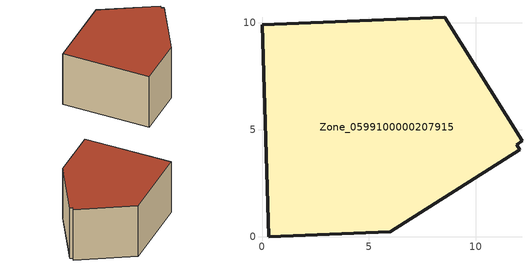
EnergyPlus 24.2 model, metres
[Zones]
Zone_0599100000207915
 floor ground (C_G): 11.92,4.3 12.06,4.06 6,0.22 0.32,0 0,9.91 8.55,10.25 12.16,4.49 z0
 wall outside (C_F): 0.32,0 6,0.22 12.06,4.06 11.92,4.3 12.16,4.49 8.55,10.25 0,9.91 0.32,0 z0:6.48
 roof outside (C_R): 12.06,4.06 11.92,4.3 12.16,4.49 8.55,10.25 0,9.91 0.32,0 6,0.22 z6.48
[BUILDING]
Pand.0599100000207915: North Axis=0; Terrain=City; Loads Convergence Tolerance Value=0.04; Temperature Convergence Tolerance Value=0.4; Solar Distribution=FullExterior; Maximum Number of Warmup Days=25; Minimum Number of Warmup Days=1
[Site:Location]
Rotterdam.The.Hague.AP_ZH_NLD Design_Conditions: Latitude=51.96; Longitude=4.45; Time Zone=1; Elevation=-4.5
[SITE:GROUNDTEMPERATURE:BUILDINGSURFACE]
18, 18, 18, 18, 18, 18, 18, 18, 18, 18, 18, 18
[MATERIAL] Thermal Absorptance=0.9; Solar Absorptance=0.7; Visible Absorptance=0.7
Name | Roughness | Thickness | Conductivity | Density | Specific Heat
G.TC.1975-1991 | MediumSmooth | 0.15 | 0.288461 | 540 | 1210
F.TC.1975-1991 | Rough | 0.3 | 0.230769 | 1920 | 840
R.TC.1975-1991 | MediumRough | 0.2 | 0.153846 | 1500 | 1000
[CONSTRUCTION]
C_G: G.TC.1975-1991
C_F: F.TC.1975-1991
C_R: R.TC.1975-1991
[ZONE]
Zone_0599100000207915: Type=1; Multiplier=1; Ceiling Height=Autocalculate; Volume=Autocalculate; Floor Area=autocalculate; Part of Total Floor Area=Yes
[ZONEINFILTRATION:DESIGNFLOWRATE]
Infil_Zone_0599100000207915: Zone or ZoneList or Space or SpaceList=Zone_0599100000207915; Schedule=AlwaysOn; Design Flow Rate Calculation Method=Flow/Area; Flow Rate per Floor Area=0.003; Constant Term Coefficient=1; Temperature Term Coefficient=0; Velocity Term Coefficient=0; Velocity Squared Term Coefficient=0
[HVACTEMPLATE:ZONE:IDEALLOADSAIRSYSTEM]
Zone_0599100000207915: Maximum Heating Supply Air Temperature=50; Minimum Cooling Supply Air Temperature=13; Maximum Heating Supply Air Humidity Ratio=0.0156; Minimum Cooling Supply Air Humidity Ratio=0.0077; Heating Limit=NoLimit; Cooling Limit=NoLimit; Dehumidification Control Type=ConstantSensibleHeatRatio; Cooling Sensible Heat Ratio=0.7; Dehumidification Setpoint=60; Humidification Control Type=None; Humidification Setpoint=30; Outdoor Air Method=None; Outdoor Air Flow Rate per Person=0.00944; Outdoor Air Flow Rate per Zone Floor Area=0; Outdoor Air Flow Rate per Zone=0; Demand Controlled Ventilation Type=None; Outdoor Air Economizer Type=NoEconomizer; Heat Recovery Type=None; Sensible Heat Recovery Effectiveness=0.7; Latent Heat Recovery Effectiveness=0.65
[ZONECONTROL:THERMOSTAT]
ThermostatControl_Zone_0599100000207915: Zone or ZoneList=Zone_0599100000207915; Control Type Schedule=DualSetpointControlType; Control 1=Thermostat_Zone_0599100000207915; Temperature Difference Between Cutout And Setpoint=0
[THERMOSTATSETPOINT:DUALSETPOINT]
Thermostat_Zone_0599100000207915: Heating Setpoint Temperature Schedule=HeatingSetpoint_Zone_0599100000207915; Cooling Setpoint Temperature Schedule=CoolingSetpoint_Zone_0599100000207915
[SCHEDULE:COMPACT]
HeatingSetpoint_Zone_0599100000207915: Through: 12/31, For: AllDays, Until: 24:00, 21
CoolingSetpoint_Zone_0599100000207915: Through: 12/31, For: AllDays, Until: 24:00, 24
DualSetpointControlType: Through: 12/31, For: AllDays, Until: 24:00, 4
AlwaysOn: Through: 12/31, For: AllDays, Until: 24:00, 1
